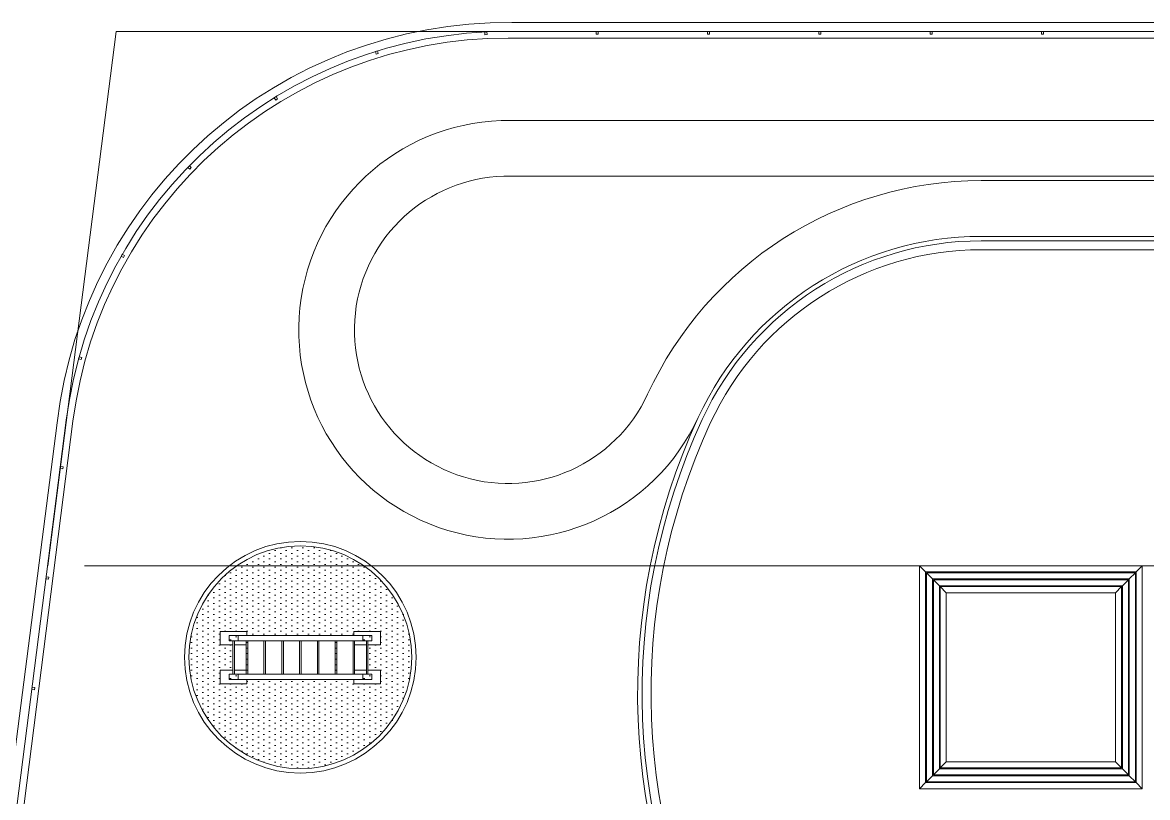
# Model space of a CAD drawing. Header units: millimetres. Extents: x 867 to 1330, y 209 to 507.
# Drawn here: x 1148.8 to 1174.06, y 453.92 to 471.32 of the extents above; entities that cross this region are included whole.
import ezdxf

# ---------------------------------------------------------------- set-up
doc = ezdxf.new("R2010")
doc.units = ezdxf.units.MM
doc.header["$LTSCALE"] = 5
doc.linetypes.add('HIDDEN', pattern=[9.525, 6.35, -3.175])
doc.layers.add('I-ARQ', color=8, linetype='Continuous', lineweight=0)

# ---------------------------------------------------------------- blocks, each defined once
blk = doc.blocks.new('A$C7A5F3391')
at = {"layer": 'I-ARQ', "ltscale": 10}
for p, q in [((0.135, 4.865), (0, 5)), ((0.29, 4.71), (0.155, 4.845)), ((4.71, 4.71), (4.845, 4.845)), ((4.865, 4.865), (5, 5)), ((0.445, 4.555), (0.31, 4.69)), ((4.555, 4.555), (4.69, 4.69)), ((0.465, 4.535), (0.6, 4.4)), ((4.535, 4.535), (4.4, 4.4)), ((0.465, 0.465), (0.6, 0.6)), ((4.535, 0.465), (4.4, 0.6)), ((0.29, 0.29), (0.155, 0.155)), ((0.445, 0.445), (0.31, 0.31)), ((4.555, 0.445), (4.69, 0.31)), ((4.71, 0.29), (4.845, 0.155)), ((0.135, 0.135), (0, 0)), ((4.865, 0.135), (5, 0))]:
    blk.add_line(p, q, dxfattribs=at)
for points in [[(0, 4.865), (0, 5), (5, 5), (5, 0), (4.865, 0)], [(5, 0.135), (5, 0), (0, 0), (0, 5), (0.135, 5)], [(0, 4.71), (0, 4.845)], [(0.135, 4.865), (0.135, 0.135), (4.865, 0.135)], [(4.865, 0.135), (4.865, 4.865), (0.135, 4.865)], [(0.155, 4.845), (4.845, 4.845), (4.845, 0.155), (0.155, 0.155), (0.155, 4.845)], [(0, 4.555), (0, 4.69)], [(0.29, 4.71), (0.29, 0.29), (4.71, 0.29)], [(0.29, 4.575), (0.29, 4.71), (4.71, 4.71), (4.71, 0.465)], [(4.71, 0.29), (4.71, 4.71), (0.29, 4.71)], [(4.535, 0.29), (0.29, 0.29), (0.29, 4.535)], [(4.535, 0.465), (0.465, 0.465), (0.465, 4.535)], [(4.535, 0), (4.4, 0)]]:
    blk.add_lwpolyline(points, dxfattribs=at)
for points in [[(4.69, 0.31), (0.31, 0.31), (0.31, 4.69), (4.69, 4.69), (4.69, 0.31)], [(4.555, 0.445), (4.555, 4.555), (0.445, 4.555), (0.445, 0.445), (4.555, 0.445)], [(0.465, 4.535), (0.465, 0.465), (4.535, 0.465), (4.535, 4.535)], [(4.4, 0.6), (4.4, 4.4), (0.6, 4.4), (0.6, 0.6), (4.4, 0.6)]]:
    blk.add_lwpolyline(points, close=True, dxfattribs=at)
blk = doc.blocks.new('A$C3E7E2C63')
at = {"layer": 'I-ARQ'}
for points in [[(0.09, 3), (0, 3), (0, 3.6), (0.3, 3.6), (0.3, 3.317)], [(1.08, 3), (1.17, 3), (1.17, 3.6), (0.87, 3.6), (0.87, 3.317)], [(0.3, 3.282), (0.3, 3.017)], [(0.87, 3.282), (0.87, 3.017)], [(0.09, 0.6), (0, 0.6), (0, 0), (0.3, 0), (0.3, 0.282)], [(0.3, 0.317), (0.3, 0.582)], [(1.08, 0.6), (1.17, 0.6), (1.17, 0), (0.87, 0), (0.87, 0.282)], [(0.87, 0.317), (0.87, 0.582)]]:
    blk.add_lwpolyline(points, dxfattribs=at)
for points in [[(0.09, 3.4), (0.09, 3.2), (0.21, 3.2), (0.21, 3.4)], [(0.09, 3.4), (0.09, 0.2), (0.21, 0.2), (0.21, 3.4)], [(0.21, 3.317), (0.21, 3.282), (0.96, 3.282), (0.96, 3.317)], [(0.96, 3.4), (0.96, 3.2), (1.08, 3.2), (1.08, 3.4)], [(0.96, 3.4), (0.96, 0.2), (1.08, 0.2), (1.08, 3.4)], [(0.21, 3.017), (0.21, 2.982), (0.96, 2.982), (0.96, 3.017)], [(0.21, 2.617), (0.21, 2.582), (0.96, 2.582), (0.96, 2.617)], [(0.21, 2.217), (0.21, 2.182), (0.96, 2.182), (0.96, 2.217)], [(0.21, 1.817), (0.21, 1.782), (0.96, 1.782), (0.96, 1.817)], [(0.21, 1.417), (0.21, 1.382), (0.96, 1.382), (0.96, 1.417)], [(0.21, 1.017), (0.21, 0.982), (0.96, 0.982), (0.96, 1.017)], [(0.21, 0.617), (0.21, 0.582), (0.96, 0.582), (0.96, 0.617)], [(0.09, 0.2), (0.09, 0.4), (0.21, 0.4), (0.21, 0.2)], [(0.21, 0.282), (0.21, 0.317), (0.96, 0.317), (0.96, 0.282)], [(0.96, 0.2), (0.96, 0.4), (1.08, 0.4), (1.08, 0.2)]]:
    blk.add_lwpolyline(points, close=True, dxfattribs=at)
blk = doc.blocks.new('A$C1955152B')
at = {"layer": 'I-ARQ'}
h = blk.add_hatch(dxfattribs=at)
h.set_pattern_fill('DOTS', color=256, scale=2, style=0)
h.set_pattern_definition([(0, (0.1, 0.1), (0.0625, 0.125), [0, -0.125])])
h.paths.add_polyline_path([(0.1, 2.6, 1), (5.1, 2.6, 1)])
h.paths.add_polyline_path([(3.103, 1.402), (3.193, 1.402), (3.193, 0.802), (2.893, 0.802), (2.893, 1.085), (2.323, 1.085), (2.323, 0.802), (2.023, 0.802), (2.023, 1.402), (2.113, 1.402), (2.113, 3.802), (2.023, 3.802), (2.023, 4.402), (2.323, 4.402), (2.323, 4.12), (2.893, 4.12), (2.893, 4.402), (3.193, 4.402), (3.193, 3.802), (3.103, 3.802)], flags=16)
h.paths.add_polyline_path([(2.983, 3.385), (2.233, 3.385), (2.233, 3.42), (2.983, 3.42)], flags=0)
h.paths.add_polyline_path([(2.983, 3.02), (2.983, 2.985), (2.233, 2.985), (2.233, 3.02)], flags=0)
h.paths.add_polyline_path([(2.983, 3.785), (2.233, 3.785), (2.233, 3.82), (2.983, 3.82)], flags=0)
h.paths.add_polyline_path([(3.103, 4.002), (2.983, 4.002), (2.983, 4.202), (3.103, 4.202)], flags=0)
h.paths.add_polyline_path([(2.983, 2.62), (2.983, 2.585), (2.233, 2.585), (2.233, 2.62)], flags=0)
h.paths.add_polyline_path([(2.983, 2.22), (2.983, 2.185), (2.233, 2.185), (2.233, 2.22)], flags=0)
h.paths.add_polyline_path([(2.233, 4.002), (2.113, 4.002), (2.113, 4.202), (2.233, 4.202)], flags=0)
h.paths.add_polyline_path([(2.983, 1.82), (2.983, 1.785), (2.233, 1.785), (2.233, 1.82)], flags=0)
h.paths.add_polyline_path([(2.983, 1.42), (2.983, 1.385), (2.233, 1.385), (2.233, 1.42)], flags=0)
h.paths.add_polyline_path([(3.103, 1.202), (3.103, 1.002), (2.983, 1.002), (2.983, 1.202)], flags=0)
h.paths.add_polyline_path([(2.233, 1.202), (2.233, 1.002), (2.113, 1.002), (2.113, 1.202)], flags=0)
for radius in [2.6, 2.5]:
    blk.add_circle((2.6, 2.6), radius, dxfattribs=at)
blk.add_blockref('A$C3E7E2C63', (2.023, 0.802), dxfattribs=at)
blk = doc.blocks.new('CERCA')
at = {"layer": 'I-ARQ'}
blk.add_lwpolyline([(-0.025, 0), (0.025, 0), (0.025, -0.06), (-0.025, -0.06)], close=True, dxfattribs=at)

msp = doc.modelspace()

# ---------------------------------------------------------------- linework, layer by layer
at = {"layer": 'I-ARQ', "linetype": 'HIDDEN'}
for p, q in [((1150.904, 471.118), (1149.369, 459.118)), ((1159.706, 471.118), (1150.904, 471.118)), ((1181.944, 459.118), (1149.369, 459.118))]:
    msp.add_line(p, q, dxfattribs=at)
at = {"layer": 'I-ARQ'}
for p, q in [((1286.714, 471.118), (1159.706, 471.118)), ((1286.714, 471.118), (1159.706, 471.118)), ((1286.508, 471.318), (1159.789, 471.318)), ((1286.569, 470.968), (1159.706, 470.968)), ((1258.445, 469.117), (1159.767, 469.117)), ((1258.476, 467.867), (1159.767, 467.867)), ((1258.551, 467.767), (1170.331, 467.767)), ((1149.578, 462.33), (1145.949, 433.971)), ((1149.787, 462.387), (1146.161, 434.052)), ((1149.936, 462.368), (1146.31, 434.033))]:
    msp.add_line(p, q, dxfattribs=at)
for points in [[(1170.33, 466.517, 0.292611), (1163.974, 462.448, 0.240175), (1164.501, 449.025, 0.240175)], [(1170.33, 466.417, 0.292611), (1164.064, 462.406, 0.240175), (1164.589, 449.073, 0.240175)], [(1170.33, 466.517, 0.292607), (1163.974, 462.448, 0.000002), (1163.974, 462.448, 0.000002)], [(1268.545, 456.843, 0.40469), (1258.551, 466.517, 0), (1170.33, 466.517, 3059019602.697577)], [(1268.445, 456.84, 0.40469), (1258.551, 466.417), (1170.33, 466.417)], [(1170.33, 466.217, 0.292611), (1164.246, 462.323, 0.240175), (1164.763, 449.171, 0.240175)], [(1268.246, 456.833, 0.40469), (1258.551, 466.217), (1170.33, 466.217)]]:
    msp.add_lwpolyline(points, format="xyb", dxfattribs=at)
for centre, radius, start, end in [((1159.706, 461.118), 10.2, 89.5343, 173.174), ((1159.706, 461.118), 10, 90, 172.7083), ((1159.706, 461.118), 9.85, 90, 172.7083), ((1159.706, 464.417), 4.7, 89.2534, 335.2321), ((1159.706, 464.418), 3.45, 88.9845, 335.2326), ((1170.33, 459.517), 8.25, 89.9981, 155.2409)]:
    msp.add_arc(centre, radius, start, end, dxfattribs=at)

# ---------------------------------------------------------------- block references
for name, p, rotation in [('CERCA', (1159.205, 471.105), 2.871773824377334), ('CERCA', (1156.75, 470.671), 17.19571869751284), ('CERCA', (1154.478, 469.642), 31.51966357126628), ('CERCA', (1152.532, 468.084), 45.84360847974859), ('CERCA', (1151.031, 466.092), 60.16755335028171), ('CERCA', (1150.07, 463.791), 74.49149820702738), ('CERCA', (1149.652, 461.329), 82.70829715980386), ('A$C1955152B', (1152.441, 459.668), 270), ('A$C7A5F3391', (1168.944, 459.118), 270), ('CERCA', (1149.334, 458.85), 82.70829715980386), ('CERCA', (1149.017, 456.37), 82.70829715980386)]:
    msp.add_blockref(name, p, dxfattribs=dict(at, rotation=rotation))
for p in [(1161.705, 471.118), (1164.205, 471.118), (1166.705, 471.118), (1169.205, 471.118), (1171.705, 471.118)]:
    msp.add_blockref('CERCA', p, dxfattribs=at)

doc.saveas('drawing.dxf')
